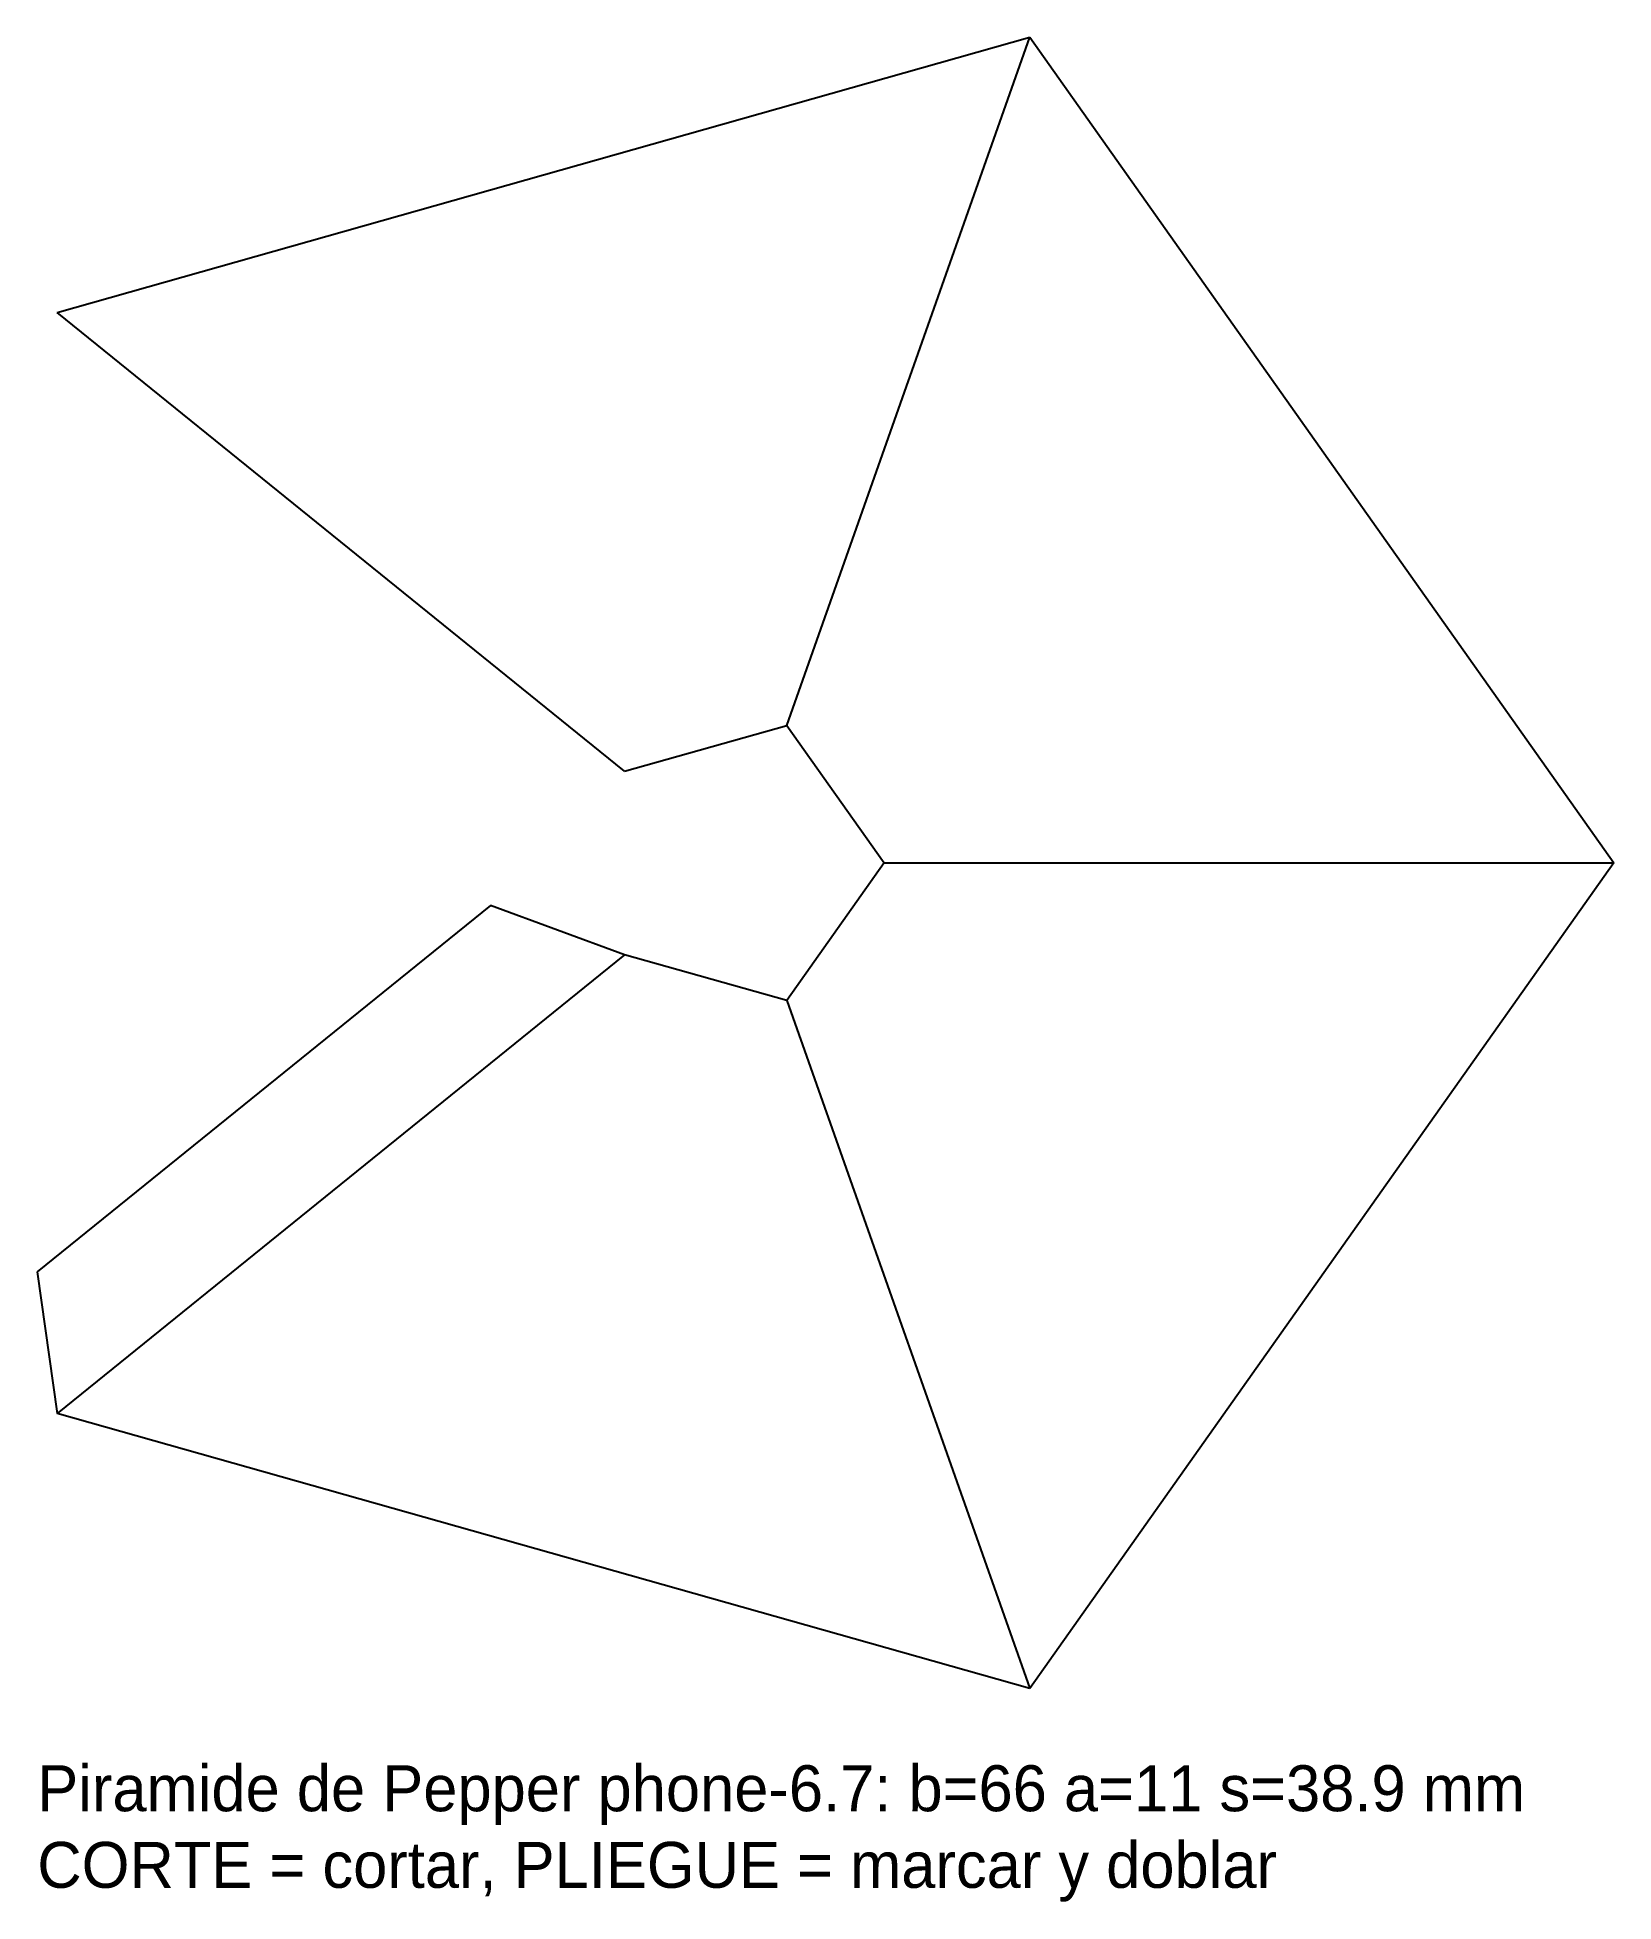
# Model space of a CAD drawing. Header units: millimetres. Extents: x -46 to 57, y -68 to 54.
import ezdxf

# ---------------------------------------------------------------- set-up
doc = ezdxf.new("R2010")
doc.units = ezdxf.units.MM

msp = doc.modelspace()

# ---------------------------------------------------------------- linework, layer by layer
at = {"layer": 'CORTE', "color": 1}
for p, q in [((-44.456, 35.926), (19.053, 53.889)), ((19.053, 53.889), (57.158, 0)), ((-7.409, 5.988), (-44.456, 35.926)), ((-7.409, 5.988), (3.175, 8.981)), ((3.175, 8.981), (9.526, 0)), ((9.526, 0), (3.175, -8.981)), ((57.158, 0), (19.053, -53.889)), ((-16.171, -2.782), (-45.751, -26.687)), ((-7.409, -5.988), (-16.171, -2.782)), ((3.175, -8.981), (-7.409, -5.988)), ((-45.751, -26.687), (-44.456, -35.926)), ((19.053, -53.889), (-44.456, -35.926))]:
    msp.add_line(p, q, dxfattribs=at)
at = {"layer": 'PLIEGUE', "color": 5}
for p, q in [((3.175, 8.981), (19.053, 53.889)), ((9.526, 0), (57.158, 0)), ((-7.409, -5.988), (-44.456, -35.926)), ((3.175, -8.981), (19.053, -53.889))]:
    msp.add_line(p, q, dxfattribs=at)

# ---------------------------------------------------------------- texts
at = {"layer": 'NOTAS', "color": 8}
for s, p in [('Piramide de Pepper phone-6.7: b=66 a=11 s=38.9 mm', (-45.751, -61.889)), ('CORTE = cortar, PLIEGUE = marcar y doblar', (-45.751, -66.889))]:
    msp.add_text(s, height=3, dxfattribs=at).set_placement(p)

doc.saveas('drawing.dxf')
